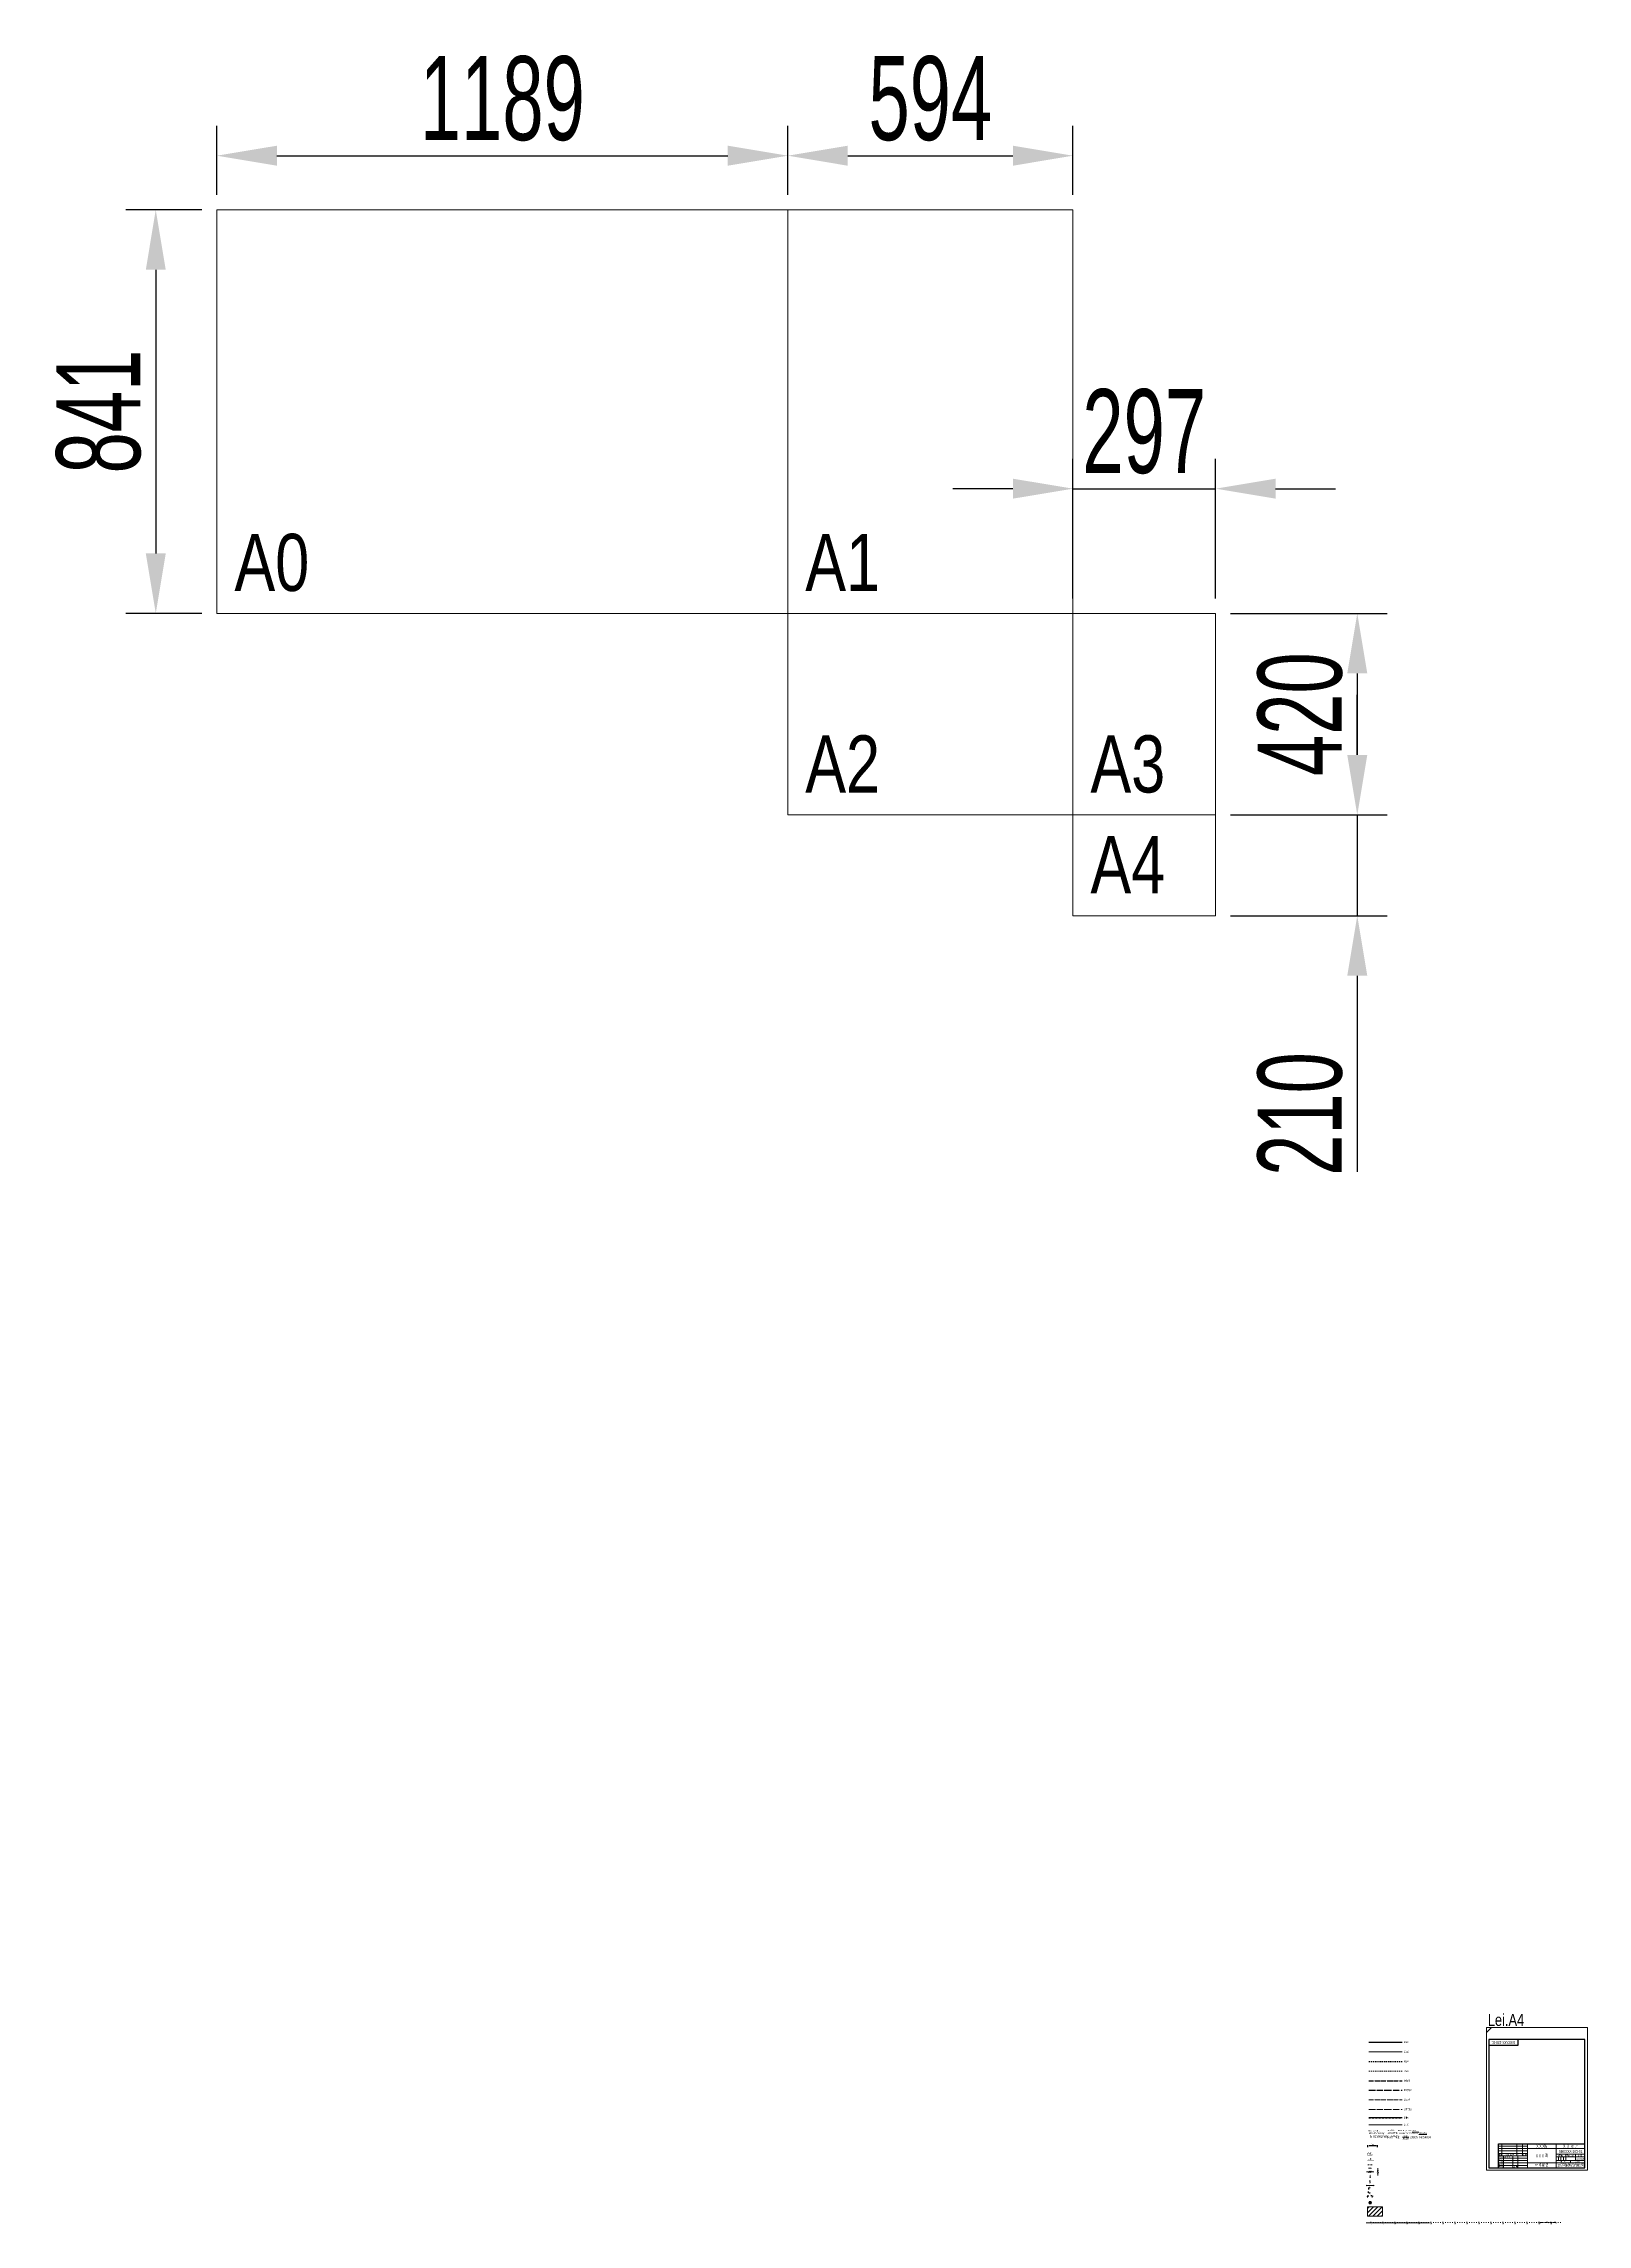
# Model space of a CAD drawing. Header units: millimetres. Extents: x -361 to 24103, y -13136 to 4471.
# Drawn here: x -361 to 2855, y -3357 to 1187 of the extents above; entities that cross this region are included whole.
import ezdxf
from ezdxf.enums import TextEntityAlignment as Align

# ---------------------------------------------------------------- set-up
doc = ezdxf.new("R2010")
doc.units = ezdxf.units.MM
for name, pattern in [('leiD', [12.85, 10, -1.25, 0.35, -1.25]), ('leiG', [7, 3.5, -3.5]), ('leiS', [16.95, 12.5, -1.25, 0.35, -1.25, 0.35, -1.25]), ('leiX', [4.5, 2.5, -2])]:
    doc.linetypes.add(name, pattern=pattern)
doc.layers.get('0').update_dxf_attribs({"lineweight": 9})
for name, color, linetype, lineweight in [('图框', 7, 'Continuous', 9), ('基准', 8, 'Continuous', 9), ('家具外线', 143, 'Continuous', 9), ('文字', 1, 'Continuous', 9), ('标注', 1, 'Continuous', 9), ('灰度填充', 8, 'Continuous', 9), ('符号', 1, 'Continuous', 9), ('粗双点划线', 3, 'leiS', 30), ('粗实线', 7, 'Continuous', 30), ('粗点划线', 3, 'leiD', 30), ('粗虚线', 6, 'leiX', 30), ('细双点划线', 1, 'leiS', 9), ('细实线', 7, 'Continuous', 9), ('细点划线', 1, 'leiD', 9), ('细虚线', 1, 'leiX', 9)]:
    doc.layers.add(name, color=color, linetype=linetype, lineweight=lineweight)
doc.styles.add('lei.txt', font='romany.shx', dxfattribs={"width": 0.66, "bigfont": 'hztxt.shx'})
doc.dimstyles.new('lei.1-1', dxfattribs={"dimtxt": 3.5, "dimasz": 2.5, "dimexe": 1.25, "dimexo": 0.625, "dimtad": 1, "dimtxsty": 'lei.txt', "dimcen": 2.5, "dimadec": 0, "dimazin": 0, "dimtfac": 1, "dimtmove": 0, "dimatfit": 3, "dimfxl": 0, "dimarcsym": 0})
doc.dimstyles.new('lei.1-50', dxfattribs={"dimscale": 50, "dimtxt": 3.5, "dimasz": 2.5, "dimexe": 1.25, "dimexo": 0.625, "dimtad": 1, "dimtxsty": 'lei.txt', "dimcen": 2.5, "dimadec": 0, "dimazin": 0, "dimtfac": 1, "dimtmove": 0, "dimatfit": 3, "dimfxl": 0, "dimarcsym": 0})

# ---------------------------------------------------------------- blocks, each defined once
blk = doc.blocks.new('*D1')
at = {"layer": 'Defpoints', "color": 0, "ltscale": 5}
for p in [(1189, 953.8), (0, 841), (1189, 841)]:
    blk.add_point(p, dxfattribs=at)
at = {"layer": '图框', "color": 0, "lineweight": -2, "ltscale": 5}
for p, q in [((0, 872.2), (0, 1016.3)), ((1189, 872.2), (1189, 1016.3)), ((125, 953.8), (1064, 953.8))]:
    blk.add_line(p, q, dxfattribs=at)
at = {"layer": '图框', "color": 0, "ltscale": 5}
for points in [[(125, 974.6), (125, 932.9), (0, 953.8)], [(1064, 974.6), (1064, 932.9), (1189, 953.8)]]:
    blk.add_solid(points, dxfattribs=at)
at = {"layer": '图框', "color": 0, "ltscale": 5, "insert": (594.5, 1072.5), "char_height": 175, "attachment_point": 5, "style": 'lei.txt'}
blk.add_mtext('1189', dxfattribs=at)
blk = doc.blocks.new('*D2')
at = {"layer": 'Defpoints', "color": 0, "ltscale": 5}
for p in [(0, 841), (-127.4, 0), (0, 0)]:
    blk.add_point(p, dxfattribs=at)
at = {"layer": '图框', "color": 0, "lineweight": -2, "ltscale": 5}
for p, q in [((-31.2, 841), (-189.9, 841)), ((-127.4, 716), (-127.4, 125)), ((-31.2, 0), (-189.9, 0))]:
    blk.add_line(p, q, dxfattribs=at)
at = {"layer": '图框', "color": 0, "ltscale": 5}
for points in [[(-148.2, 716), (-106.6, 716), (-127.4, 841)], [(-148.2, 125), (-106.6, 125), (-127.4, 0)]]:
    blk.add_solid(points, dxfattribs=at)
at = {"layer": '图框', "color": 0, "ltscale": 5, "insert": (-246.1, 420.5), "char_height": 175, "attachment_point": 5, "rotation": 90, "style": 'lei.txt'}
blk.add_mtext('841', dxfattribs=at)
blk = doc.blocks.new('*D3')
at = {"layer": 'Defpoints', "color": 0, "ltscale": 5}
for p in [(1783, 953.8), (1189, 841), (1783, 841)]:
    blk.add_point(p, dxfattribs=at)
at = {"layer": '图框', "color": 0, "lineweight": -2, "ltscale": 5}
for p, q in [((1189, 872.2), (1189, 1016.3)), ((1783, 872.2), (1783, 1016.3)), ((1314, 953.8), (1658, 953.8))]:
    blk.add_line(p, q, dxfattribs=at)
at = {"layer": '图框', "color": 0, "ltscale": 5}
for points in [[(1314, 974.6), (1314, 932.9), (1189, 953.8)], [(1658, 974.6), (1658, 932.9), (1783, 953.8)]]:
    blk.add_solid(points, dxfattribs=at)
at = {"layer": '图框', "color": 0, "ltscale": 5, "insert": (1486, 1072.5), "char_height": 175, "attachment_point": 5, "style": 'lei.txt'}
blk.add_mtext('594', dxfattribs=at)
blk = doc.blocks.new('*D4')
at = {"layer": 'Defpoints', "color": 0, "ltscale": 5}
for p in [(2080, 0), (2080, -420), (2375.3, -420)]:
    blk.add_point(p, dxfattribs=at)
at = {"layer": '图框', "color": 0, "lineweight": -2, "ltscale": 5}
for p, q in [((2111.2, 0), (2437.8, 0)), ((2375.3, -125), (2375.3, -295)), ((2111.2, -420), (2437.8, -420))]:
    blk.add_line(p, q, dxfattribs=at)
at = {"layer": '图框', "color": 0, "ltscale": 5}
for points in [[(2354.4, -125), (2396.1, -125), (2375.3, 0)], [(2354.4, -295), (2396.1, -295), (2375.3, -420)]]:
    blk.add_solid(points, dxfattribs=at)
at = {"layer": '图框', "color": 0, "ltscale": 5, "insert": (2256.5, -210), "char_height": 175, "attachment_point": 5, "rotation": 90, "style": 'lei.txt'}
blk.add_mtext('420', dxfattribs=at)
blk = doc.blocks.new('*D5')
at = {"layer": 'Defpoints', "color": 0, "ltscale": 5}
for p in [(2080, 259.9), (1783, 0), (2080, 0)]:
    blk.add_point(p, dxfattribs=at)
at = {"layer": '图框', "color": 0, "lineweight": -2, "ltscale": 5}
for p, q in [((1783, 31.2), (1783, 322.4)), ((2080, 31.2), (2080, 322.4)), ((1658, 259.9), (1533, 259.9)), ((1783, 259.9), (2080, 259.9)), ((2205, 259.9), (2330, 259.9))]:
    blk.add_line(p, q, dxfattribs=at)
at = {"layer": '图框', "color": 0, "ltscale": 5}
for points in [[(1658, 280.7), (1658, 239.1), (1783, 259.9)], [(2205, 280.7), (2205, 239.1), (2080, 259.9)]]:
    blk.add_solid(points, dxfattribs=at)
at = {"layer": '图框', "color": 0, "ltscale": 5, "insert": (1931.5, 378.6), "char_height": 175, "attachment_point": 5, "style": 'lei.txt'}
blk.add_mtext('297', dxfattribs=at)
blk = doc.blocks.new('*D6')
at = {"layer": 'Defpoints', "color": 0, "ltscale": 5}
for p in [(2080, -420), (2080, -630), (2375.3, -630)]:
    blk.add_point(p, dxfattribs=at)
at = {"layer": '图框', "color": 0, "lineweight": -2, "ltscale": 5}
for p, q in [((2375.3, -295), (2375.3, -170)), ((2111.2, -420), (2437.8, -420)), ((2375.3, -420), (2375.3, -630)), ((2111.2, -630), (2437.8, -630)), ((2375.3, -755), (2375.3, -1163.7))]:
    blk.add_line(p, q, dxfattribs=at)
at = {"layer": '图框', "color": 0, "ltscale": 5}
for points in [[(2354.4, -295), (2396.1, -295), (2375.3, -420)], [(2354.4, -755), (2396.1, -755), (2375.3, -630)]]:
    blk.add_solid(points, dxfattribs=at)
at = {"layer": '图框', "color": 0, "ltscale": 5, "insert": (2256.5, -1043.3), "char_height": 175, "attachment_point": 5, "rotation": 90, "style": 'lei.txt'}
blk.add_mtext('210', dxfattribs=at)
blk = doc.blocks.new('*D7')
at = {"layer": 'Defpoints', "color": 0}
for p in [(2397.3, -3196.6), (2417.3, -3193), (2417.3, -3196.6)]:
    blk.add_point(p, dxfattribs=at)
at = {"layer": '标注', "color": 0, "lineweight": -2}
for p, q in [((2397.3, -3196), (2397.3, -3191.8)), ((2399.8, -3193), (2414.8, -3193)), ((2417.3, -3196), (2417.3, -3191.8))]:
    blk.add_line(p, q, dxfattribs=at)
at = {"layer": '标注', "color": 0}
for points in [[(2399.8, -3192.6), (2399.8, -3193.5), (2397.3, -3193)], [(2414.8, -3192.6), (2414.8, -3193.5), (2417.3, -3193)]]:
    blk.add_solid(points, dxfattribs=at)
at = {"layer": '标注', "color": 0, "insert": (2407.3, -3190.7), "char_height": 3.5, "attachment_point": 5, "style": 'lei.txt'}
blk.add_mtext('20', dxfattribs=at)
blk = doc.blocks.new('_')
at = {"layer": '图框', "color": 6, "ltscale": 5, "style": 'lei.txt'}
blk.add_text('Designed by LiLeilei', height=0.01, dxfattribs=at).set_placement((-0.1, 0.1), align=Align.BOTTOM_RIGHT)
blk = doc.blocks.new('__')
at = {"layer": '图框', "color": 7}
for p, q in [((-173, 50), (-173, 25)), ((-142, 50), (-142, 25)), ((-130, 50), (-130, 25)), ((-120, 45), (-180, 45)), ((-120, 40), (-180, 40)), ((-120, 35), (-180, 35)), ((-120, 20), (-180, 20)), ((-120, 15), (-180, 15)), ((-120, 10), (-180, 10)), ((-120, 5), (-180, 5)), ((-170, 25), (-170, 0)), ((-150, 25), (-150, 0)), ((-140, 25), (-140, 0)), ((-55, 23), (-55, 15)), ((-50, 23), (-50, 15)), ((-45, 23), (-45, 15)), ((-40, 28), (-40, 15)), ((-30, 10), (-30, 15)), ((-20, 28), (-20, 15))]:
    blk.add_line(p, q, dxfattribs=at)
at = {"layer": '图框'}
for p, q in [((-120, 50), (-120, 0)), ((-60, 50), (-60, 0)), ((-120, 30), (-180, 30)), ((-120, 25), (-180, 25)), ((0, 40), (-120, 40)), ((0, 10), (-120, 10)), ((0, 28), (-60, 28)), ((0, 23), (-60, 23)), ((0, 15), (-60, 15))]:
    blk.add_line(p, q, dxfattribs=at)
at = {"layer": '图框', "color": 7, "style": 'lei.txt', "width": 0.66}
for s, p in [('标 记', (-176.5, 25.7)), ('设  绘', (-175, 20.7)), ('校  对', (-175, 15.7)), ('标  检', (-175, 10.7)), ('审  核', (-175, 5.7)), ('审  定', (-175, 0.7)), ('李 雷 雷', (-162.1, 20.7)), (' 修  改  说  明', (-157.5, 25.7)), ('日  期', (-145, 0.7)), ('签  字', (-136, 25.7)), ('日 期', (-125, 25.7)), ('图样标记', (-50.3, 23.5)), ('重量（kg)', (-30.9, 23.5)), ('比  例', (-10.3, 23.4))]:
    blk.add_text(s, height=3.5, dxfattribs=at).set_placement(p, align=Align.CENTER)
blk = doc.blocks.new('lei.A4.V.cn.b')
at = {"layer": '图框', "color": 6, "ltscale": 5}
blk.add_line((0, 287), (10, 297), dxfattribs=at)
blk.add_lwpolyline([(210, 297), (0, 297), (0, 0), (210, 0)], close=True, dxfattribs=at)
at = {"layer": '图框', "lineweight": 30}
blk.add_lwpolyline([(205, 272), (5, 272), (5, 5), (205, 5)], close=True, dxfattribs=at)
for points in [[(65, 272), (65, 260), (5, 260)], [(25, 5), (25, 55), (205, 55)]]:
    blk.add_lwpolyline(points, dxfattribs=at)
for name, p in [('__', (205, 5)), ('_', (210, 0))]:
    blk.add_blockref(name, p)
at = {"layer": '文字', "ltscale": 5, "style": 'lei.txt', "width": 0.8}
blk.add_text('Lei.A4', height=25, dxfattribs=at).set_placement((2.6, 300.6))
blk = doc.blocks.new('base')
at = {"layer": '基准', "linetype": 'ByBlock', "lineweight": -2}
for p, q in [((-10, 0), (121.7, 0)), ((0, 1.8), (0, 0)), ((5, 1), (5, 0)), ((10, 1), (10, 0)), ((15, 1), (15, 0)), ((20, 1), (20, 0)), ((25, 1.8), (25, 0)), ((30, 1), (30, 0)), ((35, 1), (35, 0)), ((40, 1), (40, 0)), ((45, 1), (45, 0)), ((50, 1.8), (50, 0)), ((55, 1), (55, 0)), ((60, 1), (60, 0)), ((65, 1), (65, 0)), ((70, 1), (70, 0)), ((75, 1.8), (75, 0)), ((80, 1), (80, 0)), ((85, 1), (85, 0)), ((90, 1), (90, 0)), ((95, 1), (95, 0)), ((100, 1.8), (100, 0)), ((105, 1), (105, 0)), ((110, 1), (110, 0)), ((115, 1), (115, 0)), ((120, 1), (120, 0)), ((125, 1.8), (125, 0)), ((130, 1), (130, 0)), ((135, 1), (135, 0)), ((140, 1), (140, 0)), ((145, 1), (145, 0)), ((150, 1.8), (150, 0)), ((155, 1), (155, 0)), ((160, 1), (160, 0)), ((165, 1), (165, 0)), ((170, 1), (170, 0)), ((175, 1.8), (175, 0)), ((175, 1.8), (175, 0)), ((180, 1), (180, 0)), ((180, 1), (180, 0)), ((185, 1), (185, 0)), ((185, 1), (185, 0)), ((190, 1), (190, 0)), ((190, 1), (190, 0)), ((195, 1), (195, 0)), ((195, 1), (195, 0)), ((200, 1.8), (200, 0)), ((205, 1), (205, 0)), ((210, 1), (210, 0)), ((215, 1), (215, 0)), ((220, 1), (220, 0)), ((225, 1.8), (225, 0)), ((230, 1), (230, 0)), ((235, 1), (235, 0)), ((240, 1), (240, 0)), ((245, 1), (245, 0)), ((250, 1.8), (250, 0)), ((255, 1), (255, 0)), ((260, 1), (260, 0)), ((265, 1), (265, 0)), ((270, 1), (270, 0)), ((275, 1.8), (275, 0)), ((280, 1), (280, 0)), ((285, 1), (285, 0)), ((290, 1), (290, 0)), ((295, 1), (295, 0)), ((300, 1.8), (300, 0)), ((305, 1), (305, 0)), ((310, 1), (310, 0)), ((315, 1), (315, 0)), ((320, 1), (320, 0)), ((325, 1.8), (325, 0)), ((330, 1), (330, 0)), ((335, 1), (335, 0)), ((340, 1), (340, 0)), ((345, 1), (345, 0)), ((350, 1.8), (350, 0)), ((355, 1), (355, 0)), ((360, 1), (360, 0)), ((365, 1), (365, 0)), ((370, 1), (370, 0)), ((375, 1.8), (375, 0)), ((380, 1), (380, 0)), ((385, 1), (385, 0)), ((390, 1), (390, 0)), ((395, 1), (395, 0))]:
    blk.add_line(p, q, dxfattribs=at)
at = {"layer": '文字', "style": 'lei.txt', "width": 0.66}
for s, p in [('0', (0, -1.8)), ('10', (50, -1.8)), ('10', (75, -1.8)), ('10', (100, -1.8)), ('10', (125, -1.8)), ('10', (150, -1.8)), ('10', (175, -1.8)), ('10', (175, -1.8)), ('10', (200, -1.8)), ('10', (225, -1.8)), ('10', (250, -1.8)), ('10', (275, -1.8)), ('10', (300, -1.8)), ('10', (325, -1.8)), ('10', (350, -1.8)), ('10', (375, -1.8)), ('5', (25, -1.8)), ('5', (25, -1.8))]:
    blk.add_text(s, height=3.5, dxfattribs=at).set_placement(p, align=Align.MIDDLE_CENTER)

msp = doc.modelspace()

# ---------------------------------------------------------------- hatches: boundary and pattern name
at = {"layer": '灰度填充'}
h = msp.add_hatch(dxfattribs=at)
h.set_pattern_fill('ANSI31', color=256, scale=2)
h.set_pattern_definition([(45, (-2883.909, 2162.518), (-4.490128, 4.490128), [])])
h.paths.add_polyline_path([(2428.089, -3339.893), (2428.089, -3320.586), (2396.686, -3320.586), (2396.686, -3339.893)])

# ---------------------------------------------------------------- linework, layer by layer
msp.add_lwpolyline([(2396.686, -3320.586), (2428.089, -3320.586), (2428.089, -3339.893), (2396.686, -3339.893)], close=True)
for points in [[(2398.645, -3311.498), (2398.645, -3312.331), (2396.145, -3311.915)], [(2405.645, -3311.498), (2405.645, -3312.331), (2408.145, -3311.915)]]:
    msp.add_solid(points)
at = {"layer": '图框', "color": 6, "ltscale": 5}
for points in [[(0, 0), (1189, 0), (1189, 841), (0, 841)], [(1189, 0), (1783, 0), (1783, 841), (1189, 841)], [(1189, 0), (1189, -420), (1783, -420), (1783, 0)], [(1783, 0), (1783, -420), (2080, -420), (2080, 0)], [(1783, -420), (1783, -630), (2080, -630), (2080, -420)]]:
    msp.add_lwpolyline(points, close=True, dxfattribs=at)
at = {"layer": '基准', "linetype": 'ByBlock', "lineweight": -2}
for p, q in [((2753.767, -3351.774), (2753.767, -3353.592)), ((2757.1, -3352.531), (2757.1, -3353.592)), ((2760.434, -3352.531), (2760.434, -3353.592)), ((2763.767, -3352.531), (2763.767, -3353.592)), ((2767.1, -3352.531), (2767.1, -3353.592)), ((2770.434, -3351.774), (2770.434, -3353.592)), ((2773.767, -3352.531), (2773.767, -3353.592)), ((2777.1, -3352.531), (2777.1, -3353.592)), ((2780.434, -3352.531), (2780.434, -3353.592)), ((2783.767, -3352.531), (2783.767, -3353.592)), ((2787.1, -3351.774), (2787.1, -3353.592))]:
    msp.add_line(p, q, dxfattribs=at)
at = {"layer": '家具外线'}
msp.add_line((2399.07, -3150.013), (2469.07, -3150.013), dxfattribs=at)
at = {"layer": '符号'}
for p, q in [((2394.606, -3247.662), (2409.606, -3247.662)), ((2397.412, -3232.769), (2399.512, -3232.769)), ((2398.106, -3249.162), (2401.106, -3246.162)), ((2398.512, -3239.887), (2402.012, -3239.887)), ((2399.912, -3239.887), (2404.112, -3239.887)), ((2400.606, -3249.162), (2403.606, -3246.162)), ((2402.012, -3259.064), (2401.163, -3259.912)), ((2402.012, -3233.496), (2402.012, -3232.042)), ((2402.012, -3240.614), (2402.012, -3239.16)), ((2402.012, -3255.552), (2402.012, -3259.064)), ((2402.86, -3259.912), (2402.012, -3259.064)), ((2403.106, -3249.162), (2406.106, -3246.162)), ((2406.612, -3232.769), (2404.512, -3232.769)), ((2418.004, -3240.245), (2418.004, -3255.245)), ((2396.287, -3297.461), (2396.287, -3300.961)), ((2398.766, -3281.258), (2402.266, -3281.258)), ((2398.766, -3291.633), (2402.266, -3291.633)), ((2406.619, -3297.461), (2406.619, -3300.961))]:
    msp.add_line(p, q, dxfattribs=at)
at = {"layer": '符号', "lineweight": 30}
for p, q in [((2396.287, -3297.461), (2399.287, -3297.461)), ((2398.766, -3281.258), (2398.766, -3284.258)), ((2398.766, -3291.633), (2398.766, -3288.633)), ((2406.619, -3297.461), (2403.619, -3297.461))]:
    msp.add_line(p, q, dxfattribs=at)
at = {"layer": '符号', "const_width": 0.4}
for points in [[(2396.487, -3213.62), (2406.487, -3213.62)], [(2396.487, -3223.992), (2406.487, -3223.992)]]:
    msp.add_lwpolyline(points, dxfattribs=at)
at = {"layer": '符号', "flags": 128}
msp.add_lwpolyline([(2394.606, -3275.14), (2394.606, -3277.14), (2409.606, -3275.14), (2409.606, -3277.14)], close=True, dxfattribs=at)
at = {"layer": '符号'}
msp.add_spline([(2401.961, -3265.937), (2401.211, -3267.437), (2402.211, -3269.437), (2401.461, -3270.937)], degree=3, dxfattribs=at)
for points in [[(2406.487, -3223.367), (2406.487, -3224.617), (2410.237, -3223.992)], [(2399.912, -3239.47), (2399.912, -3240.303), (2397.412, -3239.887)], [(2399.512, -3232.352), (2399.512, -3233.185), (2402.012, -3232.769)], [(2401.595, -3255.552), (2402.428, -3255.552), (2402.012, -3253.052)], [(2404.512, -3232.352), (2404.512, -3233.185), (2402.012, -3232.769)], [(2404.112, -3239.47), (2404.112, -3240.303), (2406.612, -3239.887)], [(2396.703, -3300.961), (2395.87, -3300.961), (2396.287, -3303.461)], [(2402.266, -3281.675), (2402.266, -3280.841), (2404.766, -3281.258)], [(2402.266, -3291.217), (2402.266, -3292.05), (2404.766, -3291.633)], [(2406.202, -3300.961), (2407.035, -3300.961), (2406.619, -3303.461)]]:
    msp.add_solid(points, dxfattribs=at)
at = {"layer": '粗双点划线'}
msp.add_line((2399.07, -3077.725), (2469.07, -3077.725), dxfattribs=at)
at = {"layer": '粗实线'}
msp.add_line((2399.07, -2977.725), (2469.07, -2977.725), dxfattribs=at)
msp.add_circle((2402.145, -3311.915), 2.001, dxfattribs=at)
for centre, start, end in [((2400.144, -3311.915), 270, 90), ((2404.146, -3311.915), 90, 270)]:
    msp.add_arc(centre, 2.001, start, end, dxfattribs=at)
at = {"layer": '粗点划线'}
msp.add_line((2399.07, -3057.725), (2469.07, -3057.725), dxfattribs=at)
at = {"layer": '粗虚线'}
msp.add_line((2399.07, -3017.417), (2469.07, -3017.417), dxfattribs=at)
at = {"layer": '粗虚线', "linetype": 'leiG'}
msp.add_line((2399.07, -3134.899), (2469.07, -3134.899), dxfattribs=at)
at = {"layer": '细双点划线'}
msp.add_line((2399.07, -3117.725), (2469.07, -3117.725), dxfattribs=at)
at = {"layer": '细实线'}
for p, q in [((2399.07, -2997.725), (2469.07, -2997.725)), ((2399.07, -3134.649), (2469.07, -3134.649)), ((2399.07, -3135.149), (2469.07, -3135.149)), ((2398.645, -3311.915), (2405.645, -3311.915)), ((2402.145, -3314.715), (2402.145, -3309.115))]:
    msp.add_line(p, q, dxfattribs=at)
at = {"layer": '细点划线'}
msp.add_line((2399.07, -3097.725), (2469.07, -3097.725), dxfattribs=at)
at = {"layer": '细虚线'}
msp.add_line((2399.07, -3037.666), (2469.07, -3037.666), dxfattribs=at)

# ---------------------------------------------------------------- block references
for name, p in [('lei.A4.V.cn.b', (2644.54, -3244.157)), ('base', (2403.767, -3353.592))]:
    msp.add_blockref(name, p)

# ---------------------------------------------------------------- texts
at = {"layer": '图框', "color": 6, "ltscale": 5, "style": 'lei.txt', "width": 0.8}
for s, p in [('A0', (36.507, 46.716)), ('A1', (1225.507, 46.716)), ('A2', (1225.507, -373.284)), ('A3', (1819.507, -373.284)), ('A4', (1819.507, -583.284))]:
    msp.add_text(s, height=119.0379, dxfattribs=at).set_placement(p)
at = {"layer": '图框', "color": 7, "style": 'lei.txt', "width": 0.66}
for s, p in [('共 1 页', (2803.888, -3228.658)), ('第 1 页', (2833.919, -3228.568)), ('1:XX@A0', (2838.958, -3222.307))]:
    msp.add_text(s, height=3.5, dxfattribs=at).set_placement(p, align=Align.CENTER)
at = {"layer": '图框', "color": 7, "insert": (2679.54, -2978.157), "char_height": 6, "width": 60, "attachment_point": 5, "rotation": 180, "style": 'lei.txt'}
msp.add_mtext('SBXXXX-100-01', dxfattribs=at)
at = {"layer": '图框', "color": 7, "char_height": 6, "width": 60, "attachment_point": 5, "line_spacing_factor": 0.72, "style": 'lei.txt'}
for s, insert in [('X X X 图', (2759.54, -3214.157)), ('X X X船', (2759.54, -3194.157)), ('SBXXXX-100-01', (2819.579, -3205.157)), ('X  X  设  计', (2819.54, -3194.157)), ('材 料 标 记', (2759.54, -3234.157))]:
    msp.add_mtext(s, dxfattribs=dict(at, insert=insert))
at = {"layer": '图框', "insert": (2819.54, -3234.157), "char_height": 5.5, "width": 60, "attachment_point": 5, "style": 'lei.txt'}
msp.add_mtext('{\\fSTXinwei|b0|i0|c134|p2;\\W0.75;\\T0.8;太阳鸟游艇股份有限公司}', dxfattribs=at)
at = {"layer": '文字', "style": 'lei.txt', "width": 0.66}
for s, height, p in [('细实线', 3.5, (2472.705, -2999.562)), ('粗实线', 3.5, (2472.705, -2979.562)), ('细虚线', 3.5, (2472.705, -3039.502)), ('粗虚线', 3.5, (2472.705, -3019.253)), ('粗点划线', 3.5, (2472.705, -3059.562)), ('粗双点划线', 3.5, (2472.705, -3079.562)), ('细点划线', 3.5, (2472.705, -3099.562)), ('细双点划线', 3.5, (2472.705, -3119.562)), ('轨道线', 3.5, (2472.705, -3136.735)), ('H2.5 HztxtRomany', 2.5, (2399.07, -3163.035)), ('H3.5 HztxtRomany', 3.5, (2399.07, -3169.012)), ('H5 HztxtRomany', 5, (2399.07, -3176.292)), ('家具线', 3.5, (2472.705, -3151.849)), ('A', 3.5, (2394.725, -3300.247)), ('A', 3.5, (2399.992, -3281.258)), ('A', 3.5, (2400.005, -3294.81)), ('A', 3.5, (2407.044, -3300.247))]:
    msp.add_text(s, height=height, dxfattribs=at).set_placement(p)
for s, p in [('105', (2753.689, -3354.731)), ('110', (2770.356, -3354.731)), ('115', (2787.023, -3354.731))]:
    msp.add_text(s, height=3.5, dxfattribs=at).set_placement(p, align=Align.MIDDLE_CENTER)
at = {"layer": '文字', "insert": (2438.043, -3160.349), "char_height": 2.5, "attachment_point": 1, "style": 'lei.txt'}
msp.add_mtext_dynamic_auto_height_columns('H2.5文字标注  ⊥6x240/10x120  ∅89x5  L63x40x4', width=65.95181, gutter_width=12.5, height=0, count=1, dxfattribs=at)
at = {"layer": '文字', "attachment_point": 1, "style": 'lei.txt'}
for s, width, insert, char_height in [('\\A1;H3.5文字标注  ⊥6x240/10x120  {\\O∅89X5}  {\\LL63x40x4}', 91.39969, (2438.043, -3165.349), 3.5), ('\\A1;H5文字标注  ⊥{\\H0.7x;\\S6x240/10x120;}  ∅89x5  L63x40x4', 128.64105, (2438.043, -3171.391), 5)]:
    msp.add_mtext_dynamic_manual_height_columns(s, width=width, gutter_width=12.5, heights=[0], dxfattribs=dict(at, insert=insert, char_height=char_height))
at = {"layer": '符号', "style": 'lei.txt', "width": 0.66}
for s, height, p in [('节点1', 5, (2401.487, -3212.335)), ('A 向', 3.5, (2401.487, -3222.706)), ('S', 7, (2418.004, -3251.287))]:
    msp.add_text(s, height=height, dxfattribs=at).set_placement(p, align=Align.CENTER)

# ---------------------------------------------------------------- dimensions: what is measured, and where the dimension line sits
at = {"layer": '图框', "color": 6, "ltscale": 5}
for base, p1, p2, picture, middle in [((1189, 953.759), (0, 841), (1189, 841), '*D1', (594.5, 1072.509)), ((1783, 953.759), (1189, 841), (1783, 841), '*D3', (1486, 1072.509))]:
    dim = msp.add_linear_dim(base=base, p1=p1, p2=p2, dimstyle='lei.1-50', dxfattribs=at)
    dim.commit()
    dim.dimension.update_dxf_attribs({"geometry": picture, "text_midpoint": middle})
for base, p1, p2, picture, middle in [((-127.393, 0), (0, 841), (0, 0), '*D2', (-246.143, 420.5)), ((2375.266, -420), (2080, 0), (2080, -420), '*D4', (2256.516, -210))]:
    dim = msp.add_linear_dim(base=base, p1=p1, p2=p2, angle=90, dimstyle='lei.1-50', dxfattribs=at)
    dim.commit()
    dim.dimension.update_dxf_attribs({"geometry": picture, "text_midpoint": middle})
dim = msp.add_linear_dim(base=(2080, 259.884), p1=(1783, 0), p2=(2080, 0), dimstyle='lei.1-50', dxfattribs=at)
dim.commit()
dim.dimension.update_dxf_attribs({"geometry": '*D5', "text_midpoint": (1931.5, 259.884), "dimtype": 160})
dim = msp.add_linear_dim(base=(2375.266, -630), p1=(2080, -420), p2=(2080, -630), angle=90, dimstyle='lei.1-50', dxfattribs=at)
dim.commit()
dim.dimension.update_dxf_attribs({"geometry": '*D6', "text_midpoint": (2375.266, -1043.304), "dimtype": 160})
at = {"layer": '标注'}
dim = msp.add_linear_dim(base=(2417.341, -3193.049), p1=(2397.339, -3196.632), p2=(2417.341, -3196.632), dimstyle='lei.1-1', override={"dimtxsty": 'lei.txt'}, dxfattribs=at)
dim.commit()
dim.dimension.update_dxf_attribs({"geometry": '*D7', "text_midpoint": (2407.34, -3190.674)})

doc.saveas('drawing.dxf')
